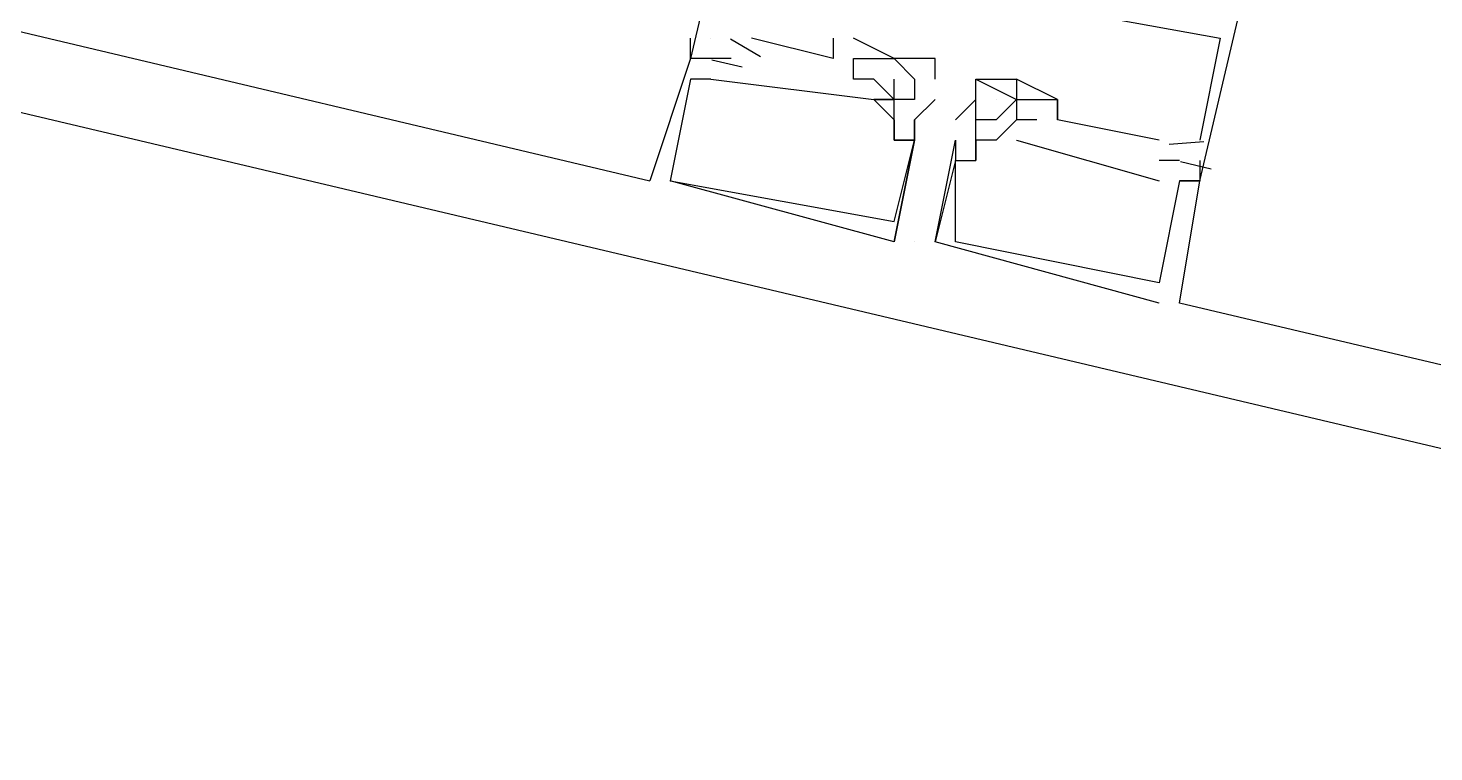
# Model space of a CAD drawing. Header units: feet. Extents: x -84 to 198, y -22 to 181.
# Drawn here: x 79.313 to 80.233, y 16.524 to 16.998 of the extents above; entities that cross this region are included whole.
import ezdxf

# ---------------------------------------------------------------- set-up
doc = ezdxf.new("R2010")
doc.units = ezdxf.units.FT
doc.layers.add('A-LINEA', color=7, linetype='CONTINUOUS')

msp = doc.modelspace()

# ---------------------------------------------------------------- linework, layer by layer
at = {"layer": 'A-LINEA'}
for p, q in [((72.68, 18.5111), (87.8933, 14.9111)), ((73.0267, 18.4844), (79.72, 16.8978)), ((79.7467, 16.9911), (79.7467, 16.9911)), ((79.7467, 16.9911), (79.7467, 16.9911)), ((79.7467, 16.9911), (79.7467, 16.9911)), ((79.7467, 16.9911), (79.7467, 16.9911)), ((79.7467, 16.9911), (79.7467, 16.9911)), ((79.7467, 16.9911), (79.7467, 16.9911)), ((79.76, 16.9911), (79.76, 16.9911)), ((79.76, 16.9911), (79.76, 16.9911)), ((79.76, 16.9911), (79.76, 16.9911)), ((79.76, 16.9911), (79.76, 16.9911)), ((79.76, 16.9911), (79.76, 16.9911)), ((79.76, 16.9911), (79.76, 16.9911)), ((79.76, 16.9911), (79.76, 16.9911)), ((79.76, 16.9911), (79.76, 16.9911)), ((79.76, 16.9911), (79.76, 16.9911)), ((79.76, 16.9911), (79.76, 16.9911)), ((79.76, 16.9911), (79.76, 16.9911)), ((79.76, 16.9911), (79.76, 16.9911)), ((79.7924, 16.979), (79.7729, 16.9905)), ((79.7924, 16.979), (79.7729, 16.9905)), ((79.7924, 16.979), (79.7729, 16.9905)), ((79.7924, 16.979), (79.7729, 16.9905)), ((79.7924, 16.979), (79.7729, 16.9905)), ((79.7924, 16.979), (79.7729, 16.9905)), ((79.7867, 16.9911), (79.7867, 16.9911)), ((79.7867, 16.9911), (79.7867, 16.9911)), ((79.7867, 16.9911), (79.7867, 16.9911)), ((79.7867, 16.9911), (79.7867, 16.9911)), ((79.7867, 16.9911), (79.7867, 16.9911)), ((79.7867, 16.9911), (79.7867, 16.9911)), ((79.84, 16.9911), (79.84, 16.9911)), ((79.84, 16.9911), (79.84, 16.9911)), ((79.84, 16.9911), (79.84, 16.9911)), ((79.84, 16.9911), (79.84, 16.9911)), ((79.84, 16.9911), (79.84, 16.9911)), ((79.84, 16.9911), (79.84, 16.9911)), ((79.8533, 16.9911), (79.8533, 16.9911)), ((79.8533, 16.9911), (79.8533, 16.9911)), ((79.8533, 16.9911), (79.8533, 16.9911)), ((79.8533, 16.9911), (79.8533, 16.9911)), ((79.8533, 16.9911), (79.8533, 16.9911)), ((79.8533, 16.9911), (79.8533, 16.9911)), ((80.0933, 16.9911), (80.0933, 16.9911)), ((80.0933, 16.9911), (80.0933, 16.9911)), ((80.0933, 16.9911), (80.0933, 16.9911)), ((80.0933, 16.9911), (80.0933, 16.9911)), ((80.0933, 16.9911), (80.0933, 16.9911)), ((80.0933, 16.9911), (80.0933, 16.9911)), ((79.7467, 16.9778), (79.7467, 16.9778)), ((79.7467, 16.9778), (79.7467, 16.9778)), ((79.7467, 16.9778), (79.7467, 16.9778)), ((79.7467, 16.9778), (79.7467, 16.9778)), ((79.7467, 16.9778), (79.7467, 16.9778)), ((79.7467, 16.9778), (79.7467, 16.9778)), ((79.7467, 16.9778), (79.7467, 16.9778)), ((79.7467, 16.9778), (79.7467, 16.9778)), ((79.7467, 16.9778), (79.7467, 16.9778)), ((79.7467, 16.9778), (79.7467, 16.9778)), ((79.7467, 16.9778), (79.7467, 16.9778)), ((79.7467, 16.9778), (79.7467, 16.9778)), ((79.7467, 16.9778), (79.7467, 16.9778)), ((79.7467, 16.9778), (79.7467, 16.9778)), ((79.7467, 16.9778), (79.7467, 16.9778)), ((79.76, 16.9778), (79.76, 16.9778)), ((79.76, 16.9778), (79.76, 16.9778)), ((79.76, 16.9778), (79.76, 16.9778)), ((79.76, 16.9778), (79.76, 16.9778)), ((79.76, 16.9778), (79.76, 16.9778)), ((79.76, 16.9778), (79.76, 16.9778)), ((79.76, 16.9778), (79.76, 16.9778)), ((79.76, 16.9778), (79.76, 16.9778)), ((79.76, 16.9778), (79.76, 16.9778)), ((79.76, 16.9778), (79.76, 16.9778)), ((79.76, 16.9778), (79.76, 16.9778)), ((79.76, 16.9778), (79.76, 16.9778)), ((79.76, 16.9778), (79.76, 16.9778)), ((79.76, 16.9778), (79.76, 16.9778)), ((79.76, 16.9778), (79.76, 16.9778)), ((79.7733, 16.9778), (79.7733, 16.9778)), ((79.7733, 16.9778), (79.7733, 16.9778)), ((79.7733, 16.9778), (79.7733, 16.9778)), ((79.7733, 16.9778), (79.7733, 16.9778)), ((79.7733, 16.9778), (79.7733, 16.9778)), ((79.7733, 16.9778), (79.7733, 16.9778)), ((79.84, 16.9778), (79.84, 16.9778)), ((79.84, 16.9778), (79.84, 16.9778)), ((79.84, 16.9778), (79.84, 16.9778)), ((79.84, 16.9778), (79.84, 16.9778)), ((79.84, 16.9778), (79.84, 16.9778)), ((79.84, 16.9778), (79.84, 16.9778)), ((79.8533, 16.9778), (79.8533, 16.9778)), ((79.8533, 16.9778), (79.8533, 16.9778)), ((79.8533, 16.9778), (79.8533, 16.9778)), ((79.8533, 16.9778), (79.8533, 16.9778)), ((79.8533, 16.9778), (79.8533, 16.9778)), ((79.8533, 16.9778), (79.8533, 16.9778)), ((79.8667, 16.9778), (79.8667, 16.9778)), ((79.8667, 16.9778), (79.8667, 16.9778)), ((79.8667, 16.9778), (79.8667, 16.9778)), ((79.8667, 16.9778), (79.8667, 16.9778)), ((79.8667, 16.9778), (79.8667, 16.9778)), ((79.8667, 16.9778), (79.8667, 16.9778)), ((79.88, 16.9778), (79.88, 16.9778)), ((79.88, 16.9778), (79.88, 16.9778)), ((79.88, 16.9778), (79.88, 16.9778)), ((79.88, 16.9778), (79.88, 16.9778)), ((79.88, 16.9778), (79.88, 16.9778)), ((79.88, 16.9778), (79.88, 16.9778)), ((79.88, 16.9778), (79.88, 16.9778)), ((79.88, 16.9778), (79.88, 16.9778)), ((79.88, 16.9778), (79.88, 16.9778)), ((79.88, 16.9778), (79.88, 16.9778)), ((79.88, 16.9778), (79.88, 16.9778)), ((79.88, 16.9778), (79.88, 16.9778)), ((79.88, 16.9778), (79.88, 16.9778)), ((79.88, 16.9778), (79.88, 16.9778)), ((79.9067, 16.9778), (79.9067, 16.9778)), ((79.9067, 16.9778), (79.9067, 16.9778)), ((79.9067, 16.9778), (79.9067, 16.9778)), ((79.9067, 16.9778), (79.9067, 16.9778)), ((79.7806, 16.9721), (79.7606, 16.9768)), ((79.7806, 16.9721), (79.7606, 16.9768)), ((79.7806, 16.9721), (79.7606, 16.9768)), ((79.7806, 16.9721), (79.7606, 16.9768)), ((79.7806, 16.9721), (79.7606, 16.9768)), ((79.7806, 16.9721), (79.7606, 16.9768)), ((79.7467, 16.9644), (79.7467, 16.9644)), ((79.7467, 16.9644), (79.7467, 16.9644)), ((79.7467, 16.9644), (79.7467, 16.9644)), ((79.76, 16.9644), (79.76, 16.9644)), ((79.76, 16.9644), (79.76, 16.9644)), ((79.76, 16.9644), (79.76, 16.9644)), ((79.76, 16.9644), (79.76, 16.9644)), ((79.76, 16.9644), (79.76, 16.9644)), ((79.76, 16.9644), (79.76, 16.9644)), ((79.76, 16.9644), (79.76, 16.9644)), ((79.76, 16.9644), (79.76, 16.9644)), ((79.76, 16.9644), (79.76, 16.9644)), ((79.8533, 16.9644), (79.8533, 16.9644)), ((79.8533, 16.9644), (79.8533, 16.9644)), ((79.8533, 16.9644), (79.8533, 16.9644)), ((79.8533, 16.9644), (79.8533, 16.9644)), ((79.8533, 16.9644), (79.8533, 16.9644)), ((79.8533, 16.9644), (79.8533, 16.9644)), ((79.8667, 16.9644), (79.88, 16.9511)), ((79.8667, 16.9644), (79.8667, 16.9644)), ((79.8667, 16.9644), (79.88, 16.9511)), ((79.8667, 16.9644), (79.8667, 16.9644)), ((79.8667, 16.9644), (79.88, 16.9511)), ((79.8667, 16.9644), (79.8667, 16.9644)), ((79.88, 16.9511), (79.8667, 16.9644)), ((79.8667, 16.9644), (79.8667, 16.9644)), ((79.88, 16.9511), (79.8667, 16.9644)), ((79.8667, 16.9644), (79.8667, 16.9644)), ((79.88, 16.9511), (79.8667, 16.9644)), ((79.8667, 16.9644), (79.8667, 16.9644)), ((79.88, 16.9644), (79.88, 16.9644)), ((79.88, 16.9644), (79.88, 16.9644)), ((79.88, 16.9644), (79.88, 16.9644)), ((79.88, 16.9644), (79.88, 16.9644)), ((79.88, 16.9644), (79.88, 16.9644)), ((79.88, 16.9644), (79.88, 16.9644)), ((79.88, 16.9644), (79.88, 16.9644)), ((79.88, 16.9644), (79.88, 16.9644)), ((79.88, 16.9644), (79.88, 16.9644)), ((79.88, 16.9644), (79.88, 16.9644)), ((79.88, 16.9644), (79.88, 16.9644)), ((79.88, 16.9644), (79.88, 16.9644)), ((79.8933, 16.9644), (79.8933, 16.9644)), ((79.8933, 16.9644), (79.8933, 16.9644)), ((79.8933, 16.9644), (79.8933, 16.9644)), ((79.8933, 16.9644), (79.8933, 16.9644)), ((79.9067, 16.9644), (79.9067, 16.9644)), ((79.9067, 16.9644), (79.9067, 16.9644)), ((79.9067, 16.9644), (79.9067, 16.9644)), ((79.9067, 16.9644), (79.9067, 16.9644)), ((79.9333, 16.9644), (79.96, 16.9511)), ((79.9333, 16.9644), (79.9333, 16.9644)), ((79.9333, 16.9644), (79.9333, 16.9644)), ((79.9333, 16.9644), (79.96, 16.9511)), ((79.9333, 16.9644), (79.9333, 16.9644)), ((79.9333, 16.9644), (79.9333, 16.9644)), ((79.9333, 16.9644), (79.96, 16.9511)), ((79.9333, 16.9644), (79.9333, 16.9644)), ((79.9333, 16.9644), (79.9333, 16.9644)), ((79.9333, 16.9644), (79.96, 16.9511)), ((79.9333, 16.9644), (79.9333, 16.9644)), ((79.9333, 16.9644), (79.9333, 16.9644)), ((79.96, 16.9644), (79.96, 16.9644)), ((79.96, 16.9644), (79.96, 16.9644)), ((79.96, 16.9644), (79.96, 16.9644)), ((79.96, 16.9644), (79.96, 16.9644)), ((79.96, 16.9644), (79.96, 16.9644)), ((79.96, 16.9644), (79.96, 16.9644)), ((79.96, 16.9644), (79.96, 16.9644)), ((79.96, 16.9644), (79.96, 16.9644)), ((79.96, 16.9644), (79.96, 16.9644)), ((79.96, 16.9644), (79.96, 16.9644)), ((79.8667, 16.9511), (79.8667, 16.9511)), ((79.8667, 16.9511), (79.8667, 16.9511)), ((79.8667, 16.9511), (79.8667, 16.9511)), ((79.8667, 16.9511), (79.8667, 16.9511)), ((79.8667, 16.9511), (79.8667, 16.9511)), ((79.8667, 16.9511), (79.8667, 16.9511)), ((79.8667, 16.9511), (79.8667, 16.9511)), ((79.8667, 16.9511), (79.8667, 16.9511)), ((79.8667, 16.9511), (79.8667, 16.9511)), ((79.8667, 16.9511), (79.8667, 16.9511)), ((79.8667, 16.9511), (79.8667, 16.9511)), ((79.8667, 16.9511), (79.8667, 16.9511)), ((79.8667, 16.9511), (79.8667, 16.9511)), ((79.8667, 16.9511), (79.8667, 16.9511)), ((79.8667, 16.9511), (79.8667, 16.9511)), ((79.8667, 16.9511), (79.8667, 16.9511)), ((79.8667, 16.9511), (79.8667, 16.9511)), ((79.8667, 16.9511), (79.8667, 16.9511)), ((79.8667, 16.9511), (79.8667, 16.9511)), ((79.8667, 16.9511), (79.8667, 16.9511)), ((79.8667, 16.9511), (79.8667, 16.9511)), ((79.8667, 16.9511), (79.8667, 16.9511)), ((79.8667, 16.9511), (79.8667, 16.9511)), ((79.8667, 16.9511), (79.8667, 16.9511)), ((79.8667, 16.9511), (79.8667, 16.9511)), ((79.8667, 16.9511), (79.8667, 16.9511)), ((79.88, 16.9511), (79.88, 16.9511)), ((79.88, 16.9511), (79.88, 16.9511)), ((79.88, 16.9511), (79.88, 16.9511)), ((79.88, 16.9511), (79.88, 16.9511)), ((79.88, 16.9511), (79.88, 16.9511)), ((79.88, 16.9511), (79.88, 16.9511)), ((79.88, 16.9511), (79.88, 16.9511)), ((79.88, 16.9511), (79.88, 16.9511)), ((79.88, 16.9511), (79.88, 16.9511)), ((79.88, 16.9511), (79.88, 16.9511)), ((79.88, 16.9511), (79.88, 16.9511)), ((79.88, 16.9511), (79.88, 16.9511)), ((79.88, 16.9511), (79.88, 16.9511)), ((79.88, 16.9511), (79.88, 16.9511)), ((79.88, 16.9511), (79.88, 16.9511)), ((79.88, 16.9511), (79.88, 16.9511)), ((79.88, 16.9511), (79.88, 16.9511)), ((79.88, 16.9511), (79.88, 16.9511)), ((79.88, 16.9511), (79.88, 16.9511)), ((79.88, 16.9511), (79.88, 16.9511)), ((79.88, 16.9511), (79.88, 16.9511)), ((79.8933, 16.9511), (79.8933, 16.9511)), ((79.8933, 16.9511), (79.8933, 16.9511)), ((79.8933, 16.9511), (79.8933, 16.9511)), ((79.8933, 16.9511), (79.8933, 16.9511)), ((79.9067, 16.9511), (79.9067, 16.9511)), ((79.9067, 16.9511), (79.9067, 16.9511)), ((79.9067, 16.9511), (79.9067, 16.9511)), ((79.9067, 16.9511), (79.9067, 16.9511)), ((79.9333, 16.9511), (79.9333, 16.9511)), ((79.9333, 16.9511), (79.9333, 16.9511)), ((79.9333, 16.9511), (79.9333, 16.9511)), ((79.9333, 16.9511), (79.9333, 16.9511)), ((79.9333, 16.9511), (79.9333, 16.9511)), ((79.9333, 16.9511), (79.9333, 16.9511)), ((79.9333, 16.9511), (79.9333, 16.9511)), ((79.9333, 16.9511), (79.9333, 16.9511)), ((79.9467, 16.9511), (79.9467, 16.9511)), ((79.96, 16.9511), (79.9467, 16.9378)), ((79.9467, 16.9511), (79.9467, 16.9511)), ((79.96, 16.9511), (79.9467, 16.9378)), ((79.9467, 16.9511), (79.9467, 16.9511)), ((79.96, 16.9511), (79.9467, 16.9378)), ((79.96, 16.9511), (79.96, 16.9511)), ((79.96, 16.9511), (79.96, 16.9511)), ((79.96, 16.9511), (79.96, 16.9511)), ((79.96, 16.9511), (79.96, 16.9511)), ((79.96, 16.9511), (79.96, 16.9511)), ((79.96, 16.9511), (79.96, 16.9511)), ((79.96, 16.9511), (79.96, 16.9511)), ((79.96, 16.9511), (79.96, 16.9511)), ((79.96, 16.9511), (79.96, 16.9511)), ((79.96, 16.9511), (79.96, 16.9511)), ((79.96, 16.9511), (79.96, 16.9511)), ((79.96, 16.9511), (79.96, 16.9511)), ((79.96, 16.9511), (79.96, 16.9511)), ((79.96, 16.9511), (79.96, 16.9511)), ((79.96, 16.9511), (79.96, 16.9511)), ((79.9733, 16.9511), (79.9733, 16.9511)), ((79.9733, 16.9511), (79.9733, 16.9511)), ((79.9733, 16.9511), (79.9733, 16.9511)), ((79.9733, 16.9511), (79.9733, 16.9511)), ((79.9733, 16.9511), (79.9733, 16.9511)), ((79.9733, 16.9511), (79.9733, 16.9511)), ((79.9867, 16.9511), (79.9867, 16.9511)), ((79.9867, 16.9511), (79.9867, 16.9511)), ((79.9867, 16.9511), (79.9867, 16.9511)), ((79.9867, 16.9511), (79.9867, 16.9511)), ((79.9867, 16.9511), (79.9867, 16.9511)), ((79.9867, 16.9511), (79.9867, 16.9511)), ((79.9867, 16.9511), (79.9867, 16.9511)), ((79.9867, 16.9511), (79.9867, 16.9511)), ((79.9867, 16.9511), (79.9867, 16.9511)), ((79.9867, 16.9511), (79.9867, 16.9511)), ((79.9867, 16.9511), (79.9867, 16.9511)), ((79.9867, 16.9511), (79.9867, 16.9511)), ((79.88, 16.9378), (79.88, 16.9378)), ((79.88, 16.9378), (79.88, 16.9378)), ((79.88, 16.9378), (79.88, 16.9378)), ((79.88, 16.9378), (79.88, 16.9378)), ((79.88, 16.9378), (79.88, 16.9378)), ((79.8933, 16.9378), (79.8933, 16.9378)), ((79.8933, 16.9378), (79.8933, 16.9378)), ((79.8933, 16.9378), (79.8933, 16.9378)), ((79.8933, 16.9378), (79.8933, 16.9378)), ((79.92, 16.9378), (79.92, 16.9378)), ((79.92, 16.9378), (79.92, 16.9378)), ((79.92, 16.9378), (79.92, 16.9378)), ((79.92, 16.9378), (79.92, 16.9378)), ((79.9333, 16.9378), (79.9333, 16.9378)), ((79.9333, 16.9378), (79.9333, 16.9378)), ((79.9333, 16.9378), (79.9333, 16.9378)), ((79.9333, 16.9378), (79.9333, 16.9378)), ((79.9333, 16.9378), (79.9333, 16.9378)), ((79.9333, 16.9378), (79.9333, 16.9378)), ((79.9333, 16.9378), (79.9333, 16.9378)), ((79.9333, 16.9378), (79.9333, 16.9378)), ((79.9467, 16.9378), (79.9467, 16.9378)), ((79.9467, 16.9378), (79.9467, 16.9378)), ((79.9467, 16.9378), (79.9467, 16.9378)), ((79.9467, 16.9378), (79.9467, 16.9378)), ((79.96, 16.9378), (79.96, 16.9378)), ((79.96, 16.9378), (79.96, 16.9378)), ((79.96, 16.9378), (79.96, 16.9378)), ((79.96, 16.9378), (79.96, 16.9378)), ((79.96, 16.9378), (79.96, 16.9378)), ((79.96, 16.9378), (79.96, 16.9378)), ((79.96, 16.9378), (79.96, 16.9378)), ((79.96, 16.9378), (79.96, 16.9378)), ((79.96, 16.9378), (79.96, 16.9378)), ((79.96, 16.9378), (79.96, 16.9378)), ((79.9733, 16.9378), (79.9733, 16.9378)), ((79.9733, 16.9378), (79.9733, 16.9378)), ((79.9733, 16.9378), (79.9733, 16.9378)), ((79.9733, 16.9378), (79.9733, 16.9378)), ((79.9733, 16.9378), (79.9733, 16.9378)), ((79.9733, 16.9378), (79.9733, 16.9378)), ((79.9867, 16.9378), (79.9867, 16.9378)), ((79.9867, 16.9378), (79.9867, 16.9378)), ((79.9867, 16.9378), (79.9867, 16.9378)), ((79.9867, 16.9378), (79.9867, 16.9378)), ((79.9867, 16.9378), (79.9867, 16.9378)), ((79.9867, 16.9378), (79.9867, 16.9378)), ((80.0533, 16.9244), (79.9867, 16.9378)), ((79.9867, 16.9378), (79.9867, 16.9378)), ((79.9867, 16.9378), (79.9867, 16.9378)), ((80.0533, 16.9244), (79.9867, 16.9378)), ((79.9867, 16.9378), (79.9867, 16.9378)), ((79.9867, 16.9378), (79.9867, 16.9378)), ((80.0533, 16.9244), (79.9867, 16.9378)), ((79.9867, 16.9378), (79.9867, 16.9378)), ((79.9867, 16.9378), (79.9867, 16.9378)), ((79.88, 16.9244), (79.88, 16.9244)), ((79.88, 16.9244), (79.88, 16.9244)), ((79.88, 16.9244), (79.88, 16.9244)), ((79.88, 16.9244), (79.88, 16.9244)), ((79.8933, 16.9244), (79.8933, 16.9244)), ((79.8933, 16.9244), (79.8933, 16.9244)), ((79.8933, 16.9244), (79.8933, 16.9244)), ((79.8933, 16.9244), (79.8933, 16.9244)), ((79.8933, 16.9244), (79.8933, 16.9244)), ((79.8933, 16.9244), (79.8933, 16.9244)), ((79.8933, 16.9244), (79.8933, 16.9244)), ((79.8933, 16.9244), (79.8933, 16.9244)), ((79.92, 16.9244), (79.92, 16.9244)), ((79.92, 16.9244), (79.92, 16.9244)), ((79.92, 16.9244), (79.92, 16.9244)), ((79.92, 16.9244), (79.92, 16.9244)), ((79.92, 16.9244), (79.92, 16.9244)), ((79.92, 16.9244), (79.92, 16.9244)), ((79.92, 16.9244), (79.92, 16.9244)), ((79.92, 16.9244), (79.92, 16.9244)), ((79.92, 16.9244), (79.92, 16.9244)), ((79.92, 16.9244), (79.92, 16.9244)), ((79.92, 16.9244), (79.92, 16.9244)), ((79.9333, 16.9244), (79.9333, 16.9244)), ((79.9333, 16.9244), (79.9333, 16.9244)), ((79.9333, 16.9244), (79.9333, 16.9244)), ((79.9333, 16.9244), (79.9333, 16.9244)), ((79.9333, 16.9244), (79.9333, 16.9244)), ((79.9333, 16.9244), (79.9333, 16.9244)), ((79.9333, 16.9244), (79.9333, 16.9244)), ((79.9333, 16.9244), (79.9333, 16.9244)), ((79.9333, 16.9244), (79.9333, 16.9244)), ((79.9333, 16.9244), (79.9333, 16.9244)), ((79.9333, 16.9244), (79.9333, 16.9244)), ((79.9333, 16.9244), (79.9333, 16.9244)), ((79.9467, 16.9244), (79.9467, 16.9244)), ((79.9467, 16.9244), (79.9467, 16.9244)), ((79.9467, 16.9244), (79.9467, 16.9244)), ((79.9467, 16.9244), (79.9467, 16.9244)), ((79.9467, 16.9244), (79.9467, 16.9244)), ((79.9467, 16.9244), (79.9467, 16.9244)), ((79.9467, 16.9244), (79.9467, 16.9244)), ((79.9467, 16.9244), (79.9467, 16.9244)), ((79.9467, 16.9244), (79.9467, 16.9244)), ((79.9467, 16.9244), (79.9467, 16.9244)), ((79.96, 16.9244), (80.0533, 16.8978)), ((79.96, 16.9244), (79.96, 16.9244)), ((79.96, 16.9244), (80.0533, 16.8978)), ((79.96, 16.9244), (79.96, 16.9244)), ((79.96, 16.9244), (80.0533, 16.8978)), ((79.96, 16.9244), (79.96, 16.9244)), ((79.96, 16.9244), (80.0533, 16.8978)), ((79.96, 16.9244), (79.96, 16.9244)), ((79.96, 16.9244), (80.0533, 16.8978)), ((79.96, 16.9244), (79.96, 16.9244)), ((79.96, 16.9244), (80.0533, 16.8978)), ((79.96, 16.9244), (79.96, 16.9244)), ((80.0533, 16.9244), (80.0533, 16.9244)), ((80.0533, 16.9244), (80.0533, 16.9244)), ((80.0533, 16.9244), (80.0533, 16.9244)), ((80.0533, 16.9244), (80.0533, 16.9244)), ((80.0533, 16.9244), (80.0533, 16.9244)), ((80.0533, 16.9244), (80.0533, 16.9244)), ((80.0825, 16.9232), (80.0598, 16.9216)), ((80.0825, 16.9232), (80.0598, 16.9216)), ((80.0825, 16.9232), (80.0598, 16.9216)), ((80.0825, 16.9232), (80.0598, 16.9216)), ((80.0825, 16.9232), (80.0598, 16.9216)), ((80.0825, 16.9232), (80.0598, 16.9216)), ((80.0667, 16.9244), (80.0667, 16.9244)), ((80.0667, 16.9244), (80.0667, 16.9244)), ((80.0667, 16.9244), (80.0667, 16.9244)), ((80.0667, 16.9244), (80.0667, 16.9244)), ((80.0667, 16.9244), (80.0667, 16.9244)), ((80.0667, 16.9244), (80.0667, 16.9244)), ((80.08, 16.9244), (80.08, 16.9244)), ((80.08, 16.9244), (80.08, 16.9244)), ((80.08, 16.9244), (80.08, 16.9244)), ((80.08, 16.9244), (80.08, 16.9244)), ((80.08, 16.9244), (80.08, 16.9244)), ((80.08, 16.9244), (80.08, 16.9244)), ((79.92, 16.9111), (79.92, 16.9111)), ((79.92, 16.9111), (79.92, 16.9111)), ((79.92, 16.9111), (79.92, 16.9111)), ((79.92, 16.9111), (79.92, 16.9111)), ((79.92, 16.9111), (79.92, 16.9111)), ((79.92, 16.9111), (79.92, 16.9111)), ((79.92, 16.9111), (79.92, 16.9111)), ((79.92, 16.9111), (79.92, 16.9111)), ((79.9333, 16.9111), (79.9333, 16.9111)), ((79.9333, 16.9111), (79.9333, 16.9111)), ((79.9333, 16.9111), (79.9333, 16.9111)), ((79.9333, 16.9111), (79.9333, 16.9111)), ((79.9333, 16.9111), (79.9333, 16.9111)), ((79.9333, 16.9111), (79.9333, 16.9111)), ((79.9333, 16.9111), (79.9333, 16.9111)), ((79.9333, 16.9111), (79.9333, 16.9111)), ((79.9333, 16.9111), (79.9333, 16.9111)), ((80.0533, 16.9111), (80.0533, 16.9111)), ((80.0533, 16.9111), (80.0533, 16.9111)), ((80.0533, 16.9111), (80.0533, 16.9111)), ((80.0533, 16.9111), (80.0533, 16.9111)), ((80.0533, 16.9111), (80.0533, 16.9111)), ((80.0533, 16.9111), (80.0533, 16.9111)), ((80.0667, 16.9111), (80.0667, 16.9111)), ((80.0667, 16.9111), (80.0667, 16.9111)), ((80.0667, 16.9111), (80.0667, 16.9111)), ((80.0667, 16.9111), (80.0667, 16.9111)), ((80.0667, 16.9111), (80.0667, 16.9111)), ((80.0667, 16.9111), (80.0667, 16.9111)), ((80.0667, 16.9111), (80.0667, 16.9111)), ((80.0667, 16.9111), (80.0667, 16.9111)), ((80.0667, 16.9111), (80.0667, 16.9111)), ((80.0667, 16.9111), (80.0667, 16.9111)), ((80.0667, 16.9111), (80.0667, 16.9111)), ((80.0667, 16.9111), (80.0667, 16.9111)), ((80.0873, 16.9054), (80.0673, 16.9102)), ((80.0873, 16.9054), (80.0673, 16.9102)), ((80.0873, 16.9054), (80.0673, 16.9102)), ((80.0873, 16.9054), (80.0673, 16.9102)), ((80.0873, 16.9054), (80.0673, 16.9102)), ((80.0873, 16.9054), (80.0673, 16.9102)), ((80.08, 16.9111), (80.08, 16.9111)), ((80.08, 16.9111), (80.08, 16.9111)), ((80.08, 16.9111), (80.08, 16.9111)), ((80.08, 16.9111), (80.08, 16.9111)), ((80.08, 16.9111), (80.08, 16.9111)), ((80.08, 16.9111), (80.08, 16.9111)), ((79.72, 16.8978), (79.72, 16.8978)), ((79.72, 16.8978), (79.72, 16.8978)), ((79.72, 16.8978), (79.72, 16.8978)), ((79.7333, 16.8978), (79.7333, 16.8978)), ((79.7333, 16.8978), (79.7333, 16.8978)), ((79.7333, 16.8978), (79.7333, 16.8978)), ((79.7333, 16.8978), (79.7333, 16.8978)), ((79.7333, 16.8978), (79.7333, 16.8978)), ((79.7333, 16.8978), (79.7333, 16.8978)), ((80.0533, 16.8978), (80.0533, 16.8978)), ((80.0533, 16.8978), (80.0533, 16.8978)), ((80.0533, 16.8978), (80.0533, 16.8978)), ((80.0533, 16.8978), (80.0533, 16.8978)), ((80.0533, 16.8978), (80.0533, 16.8978)), ((80.0533, 16.8978), (80.0533, 16.8978)), ((80.0667, 16.8978), (80.0667, 16.8978)), ((80.0667, 16.8978), (80.0667, 16.8978)), ((80.0667, 16.8978), (80.0667, 16.8978)), ((80.0667, 16.8978), (80.0667, 16.8978)), ((80.0667, 16.8978), (80.0667, 16.8978)), ((80.0667, 16.8978), (80.0667, 16.8978)), ((80.0667, 16.8978), (80.0667, 16.8978)), ((80.0667, 16.8978), (80.0667, 16.8978)), ((80.0667, 16.8978), (80.0667, 16.8978)), ((80.0667, 16.8978), (80.0667, 16.8978)), ((80.0667, 16.8978), (80.0667, 16.8978)), ((80.0667, 16.8978), (80.0667, 16.8978)), ((80.0667, 16.8978), (80.0667, 16.8978)), ((80.0667, 16.8978), (80.0667, 16.8978)), ((80.0667, 16.8978), (80.0667, 16.8978)), ((80.0667, 16.8978), (80.0667, 16.8978)), ((80.0667, 16.8978), (80.0667, 16.8978)), ((80.0667, 16.8978), (80.0667, 16.8978)), ((80.0667, 16.8978), (80.0667, 16.8978)), ((80.0667, 16.8978), (80.0667, 16.8978)), ((80.0667, 16.8978), (80.0667, 16.8978)), ((80.08, 16.8978), (80.08, 16.8978)), ((80.08, 16.8978), (80.08, 16.8978)), ((80.08, 16.8978), (80.08, 16.8978)), ((80.08, 16.8978), (80.08, 16.8978)), ((80.08, 16.8978), (80.08, 16.8978)), ((80.08, 16.8978), (80.08, 16.8978)), ((80.08, 16.8978), (80.08, 16.8978)), ((80.08, 16.8978), (80.08, 16.8978)), ((80.08, 16.8978), (80.08, 16.8978)), ((80.08, 16.8978), (80.08, 16.8978)), ((80.08, 16.8978), (80.08, 16.8978)), ((80.08, 16.8978), (80.08, 16.8978)), ((80.08, 16.8978), (80.08, 16.8978)), ((80.08, 16.8978), (80.08, 16.8978)), ((80.08, 16.8978), (80.08, 16.8978)), ((79.88, 16.8711), (79.88, 16.8711)), ((79.88, 16.8711), (79.88, 16.8711)), ((79.88, 16.8711), (79.88, 16.8711)), ((79.88, 16.8578), (79.88, 16.8578)), ((79.88, 16.8578), (79.88, 16.8578)), ((79.88, 16.8578), (79.88, 16.8578)), ((79.88, 16.8578), (79.88, 16.8578)), ((79.8933, 16.8578), (79.8933, 16.8578)), ((79.8933, 16.8578), (79.8933, 16.8578)), ((79.9067, 16.8578), (79.9067, 16.8578)), ((79.9067, 16.8578), (79.9067, 16.8578)), ((79.9067, 16.8578), (79.9067, 16.8578)), ((79.9067, 16.8578), (79.9067, 16.8578)), ((79.92, 16.8578), (79.92, 16.8578)), ((79.92, 16.8578), (79.92, 16.8578)), ((79.92, 16.8578), (79.92, 16.8578)), ((80.0533, 16.8311), (80.0533, 16.8311)), ((80.0533, 16.8311), (80.0533, 16.8311)), ((80.0533, 16.8311), (80.0533, 16.8311)), ((80.0533, 16.8178), (80.0533, 16.8178)), ((80.0533, 16.8178), (80.0533, 16.8178)), ((80.0533, 16.8178), (80.0533, 16.8178)), ((80.0667, 16.8178), (80.0667, 16.8178)), ((86.76, 15.2311), (80.0667, 16.8178)), ((80.0667, 16.8178), (80.0667, 16.8178)), ((80.0667, 16.8178), (80.0667, 16.8178))]:
    msp.add_line(p, q, dxfattribs=at)
for points in [[(80.1333, 17.5511), (80.1333, 17.5778), (80.0533, 17.5911), (80.0533, 17.6178), (79.9067, 17.6578), (79.7467, 16.9778)], [(80.1333, 17.5511), (80.1333, 17.5778), (80.0533, 17.5911), (80.0533, 17.6178), (79.9067, 17.6578), (79.7467, 16.9778)], [(80.1333, 17.5511), (80.1333, 17.5778), (80.0533, 17.5911), (80.0533, 17.6178), (79.9067, 17.6578), (79.7467, 16.9778)], [(80.0533, 17.6044), (80.0533, 17.6178), (79.9067, 17.6578), (79.7467, 16.9778)], [(80.0533, 17.6044), (80.0533, 17.6178), (79.9067, 17.6578), (79.7467, 16.9778)], [(80.0533, 17.6044), (80.0533, 17.6178), (79.9067, 17.6578), (79.7467, 16.9778)], [(80.08, 16.9111), (80.08, 16.8978), (80.0667, 16.8978), (80.08, 16.8978), (80.24, 17.5778), (80.08, 17.6178)], [(80.08, 16.9111), (80.08, 16.8978), (80.0667, 16.8978), (80.08, 16.8978), (80.24, 17.5778), (80.08, 17.6178)], [(80.08, 16.9111), (80.08, 16.8978), (80.0667, 16.8978), (80.08, 16.8978), (80.24, 17.5778), (80.08, 17.6178)], [(80.08, 16.9111), (80.08, 16.8978), (80.0667, 16.8978), (80.08, 16.8978), (80.24, 17.5778), (80.08, 17.6178)], [(80.08, 16.9111), (80.08, 16.8978), (80.0667, 16.8978), (80.08, 16.8978), (80.24, 17.5778), (80.08, 17.6178)], [(80.08, 16.9111), (80.08, 16.8978), (80.0667, 16.8978), (80.08, 16.8978), (80.24, 17.5778), (80.08, 17.6178)], [(79.9467, 17.0178), (80.0933, 16.9911), (80.08, 16.9244)], [(79.9467, 17.0178), (80.0933, 16.9911), (80.08, 16.9244)], [(79.9467, 17.0178), (80.0933, 16.9911), (80.08, 16.9244)], [(79.9467, 17.0178), (80.0933, 16.9911), (80.08, 16.9244)], [(79.9467, 17.0178), (80.0933, 16.9911), (80.08, 16.9244)], [(79.9467, 17.0178), (80.0933, 16.9911), (80.08, 16.9244)], [(79.76, 16.9778), (79.7467, 16.9778), (79.7467, 16.9911)], [(79.76, 16.9778), (79.7467, 16.9778), (79.7467, 16.9911)], [(79.76, 16.9778), (79.7467, 16.9778), (79.7467, 16.9911)], [(79.76, 16.9778), (79.7467, 16.9778), (79.7467, 16.9911)], [(79.76, 16.9778), (79.7467, 16.9778), (79.7467, 16.9911)], [(79.76, 16.9778), (79.7467, 16.9778), (79.7467, 16.9911)], [(79.84, 16.9911), (79.84, 16.9778), (79.7867, 16.9911)], [(79.84, 16.9911), (79.84, 16.9778), (79.7867, 16.9911)], [(79.84, 16.9911), (79.84, 16.9778), (79.7867, 16.9911)], [(79.84, 16.9911), (79.84, 16.9778), (79.7867, 16.9911)], [(79.84, 16.9911), (79.84, 16.9778), (79.7867, 16.9911)], [(79.84, 16.9911), (79.84, 16.9778), (79.7867, 16.9911)], [(79.8667, 16.9644), (79.8533, 16.9644), (79.8533, 16.9778), (79.8667, 16.9778), (79.88, 16.9778), (79.8533, 16.9911)], [(79.8667, 16.9644), (79.8533, 16.9644), (79.8533, 16.9778), (79.8667, 16.9778), (79.88, 16.9778), (79.8533, 16.9911)], [(79.8667, 16.9644), (79.8533, 16.9644), (79.8533, 16.9778), (79.8667, 16.9778), (79.88, 16.9778), (79.8533, 16.9911)], [(79.8667, 16.9644), (79.8533, 16.9644), (79.8533, 16.9778), (79.8667, 16.9778), (79.88, 16.9778), (79.8533, 16.9911)], [(79.8667, 16.9644), (79.8533, 16.9644), (79.8533, 16.9778), (79.8667, 16.9778), (79.88, 16.9778), (79.8533, 16.9911)], [(79.8667, 16.9644), (79.8533, 16.9644), (79.8533, 16.9778), (79.8667, 16.9778), (79.88, 16.9778), (79.8533, 16.9911)], [(79.76, 16.9778), (79.7467, 16.9778), (79.72, 16.8978)], [(79.76, 16.9778), (79.7467, 16.9778), (79.72, 16.8978)], [(79.76, 16.9778), (79.7467, 16.9778), (79.72, 16.8978)], [(79.7733, 16.9778), (79.7733, 16.9778), (79.76, 16.9778)], [(79.7733, 16.9778), (79.7733, 16.9778), (79.76, 16.9778)], [(79.7733, 16.9778), (79.7733, 16.9778), (79.76, 16.9778)], [(79.7733, 16.9778), (79.7733, 16.9778), (79.76, 16.9778)], [(79.7733, 16.9778), (79.7733, 16.9778), (79.76, 16.9778)], [(79.7733, 16.9778), (79.7733, 16.9778), (79.76, 16.9778)], [(79.88, 16.9778), (79.8933, 16.9644), (79.8933, 16.9511), (79.88, 16.9511), (79.88, 16.9644)], [(79.9067, 16.9644), (79.9067, 16.9778), (79.88, 16.9778), (79.88, 16.9778), (79.88, 16.9778), (79.88, 16.9778), (79.88, 16.9778)], [(79.88, 16.9778), (79.8933, 16.9644), (79.8933, 16.9511), (79.88, 16.9511), (79.88, 16.9644)], [(79.9067, 16.9644), (79.9067, 16.9778), (79.88, 16.9778), (79.88, 16.9778), (79.88, 16.9778), (79.88, 16.9778), (79.88, 16.9778)], [(79.88, 16.9778), (79.8933, 16.9644), (79.8933, 16.9511), (79.88, 16.9511), (79.88, 16.9644)], [(79.9067, 16.9644), (79.9067, 16.9778), (79.88, 16.9778), (79.88, 16.9778), (79.88, 16.9778), (79.88, 16.9778), (79.88, 16.9778)], [(79.88, 16.9778), (79.8933, 16.9644), (79.8933, 16.9511), (79.88, 16.9511), (79.88, 16.9644)], [(79.9067, 16.9644), (79.9067, 16.9778), (79.88, 16.9778), (79.88, 16.9778), (79.88, 16.9778), (79.88, 16.9778), (79.88, 16.9778)], [(79.76, 16.9644), (79.7467, 16.9644), (79.7333, 16.8978), (79.7333, 16.8978), (79.88, 16.8711), (79.88, 16.8711), (79.8933, 16.9244), (79.8933, 16.9244), (79.88, 16.9244), (79.88, 16.9244), (79.88, 16.9378), (79.88, 16.9378)], [(79.76, 16.9644), (79.7467, 16.9644), (79.7333, 16.8978), (79.7333, 16.8978), (79.88, 16.8711), (79.88, 16.8711), (79.8933, 16.9244), (79.8933, 16.9244), (79.88, 16.9244), (79.88, 16.9244), (79.88, 16.9378), (79.88, 16.9378)], [(79.76, 16.9644), (79.7467, 16.9644), (79.7333, 16.8978), (79.7333, 16.8978), (79.88, 16.8711), (79.88, 16.8711), (79.8933, 16.9244), (79.8933, 16.9244), (79.88, 16.9244), (79.88, 16.9244), (79.88, 16.9378), (79.88, 16.9378)], [(79.76, 16.9644), (79.8667, 16.9511), (79.88, 16.9511)], [(79.76, 16.9644), (79.8667, 16.9511), (79.88, 16.9511)], [(79.76, 16.9644), (79.8667, 16.9511), (79.88, 16.9511)], [(79.76, 16.9644), (79.8667, 16.9511), (79.88, 16.9511)], [(79.76, 16.9644), (79.8667, 16.9511), (79.88, 16.9511)], [(79.76, 16.9644), (79.8667, 16.9511), (79.88, 16.9511)], [(79.92, 16.9378), (79.9333, 16.9511), (79.9333, 16.9644), (79.96, 16.9644), (79.96, 16.9511), (79.96, 16.9511), (79.96, 16.9511), (79.96, 16.9511), (79.96, 16.9378), (79.96, 16.9378), (79.9467, 16.9244), (79.9333, 16.9244), (79.9333, 16.9244), (79.9333, 16.9111)], [(79.92, 16.9378), (79.9333, 16.9511), (79.9333, 16.9644), (79.96, 16.9644), (79.96, 16.9511), (79.96, 16.9511), (79.96, 16.9511), (79.96, 16.9511), (79.96, 16.9378), (79.96, 16.9378), (79.9467, 16.9244), (79.9333, 16.9244), (79.9333, 16.9244), (79.9333, 16.9244)], [(79.92, 16.9378), (79.9333, 16.9511), (79.9333, 16.9644), (79.96, 16.9644), (79.96, 16.9511), (79.96, 16.9511), (79.96, 16.9511), (79.96, 16.9511), (79.96, 16.9378), (79.96, 16.9378), (79.9467, 16.9244), (79.9333, 16.9244), (79.9333, 16.9244), (79.9333, 16.9244)], [(79.92, 16.9378), (79.9333, 16.9511), (79.9333, 16.9644), (79.96, 16.9644), (79.96, 16.9511), (79.96, 16.9511), (79.96, 16.9511), (79.96, 16.9511), (79.96, 16.9378), (79.96, 16.9378), (79.9467, 16.9244), (79.9333, 16.9244), (79.9333, 16.9244), (79.9333, 16.9244)], [(79.96, 16.9511), (79.9467, 16.9378), (79.9333, 16.9378), (79.9333, 16.9644)], [(79.9467, 16.9378), (79.9333, 16.9378), (79.9333, 16.9644)], [(79.9467, 16.9378), (79.9333, 16.9378), (79.9333, 16.9644)], [(79.9467, 16.9378), (79.9333, 16.9378), (79.9333, 16.9644)], [(80.0533, 16.9244), (79.9867, 16.9378), (79.9867, 16.9511), (79.96, 16.9644), (79.96, 16.9511), (79.9733, 16.9511), (79.9867, 16.9511), (79.9867, 16.9378)], [(80.0533, 16.9244), (79.9867, 16.9378), (79.9867, 16.9511), (79.96, 16.9644), (79.96, 16.9511), (79.9733, 16.9511), (79.9867, 16.9511), (79.9867, 16.9378)], [(80.0533, 16.9244), (79.9867, 16.9378), (79.9867, 16.9511), (79.96, 16.9644), (79.96, 16.9511), (79.9733, 16.9511), (79.9867, 16.9511), (79.9867, 16.9378)], [(79.9867, 16.9378), (79.9867, 16.9511), (79.96, 16.9644), (79.96, 16.9511), (79.9733, 16.9511), (79.9867, 16.9511), (79.9867, 16.9378)], [(79.9867, 16.9378), (79.9867, 16.9511), (79.96, 16.9644), (79.96, 16.9511), (79.9733, 16.9511), (79.9867, 16.9511), (79.9867, 16.9378)], [(79.9867, 16.9378), (79.9867, 16.9511), (79.96, 16.9644), (79.96, 16.9511), (79.9733, 16.9511), (79.9867, 16.9511), (79.9867, 16.9378)], [(79.9067, 16.9511), (79.8933, 16.9378), (79.8933, 16.9244), (79.88, 16.8578), (79.7333, 16.8978), (79.7333, 16.8978)], [(79.9067, 16.9511), (79.8933, 16.9378), (79.8933, 16.9244), (79.88, 16.8578), (79.7333, 16.8978), (79.7333, 16.8978)], [(79.9067, 16.9511), (79.8933, 16.9378), (79.8933, 16.9244), (79.88, 16.8578), (79.7333, 16.8978), (79.7333, 16.8978)], [(79.88, 16.9378), (79.88, 16.9511), (79.8667, 16.9511), (79.88, 16.9511), (79.8667, 16.9511), (79.8667, 16.9511)], [(79.88, 16.9378), (79.88, 16.9511), (79.8667, 16.9511), (79.88, 16.9511), (79.8667, 16.9511), (79.8667, 16.9511)], [(79.88, 16.9378), (79.88, 16.9511), (79.8667, 16.9511), (79.88, 16.9511), (79.8667, 16.9511), (79.8667, 16.9511)], [(79.88, 16.9511), (79.88, 16.9511), (79.8667, 16.9511), (79.88, 16.9511), (79.8667, 16.9511), (79.8667, 16.9511), (79.88, 16.9378), (79.88, 16.9378)], [(79.88, 16.9378), (79.88, 16.9244), (79.88, 16.9244), (79.8933, 16.9244), (79.8933, 16.9244), (79.88, 16.8578), (79.88, 16.8578), (79.8933, 16.9244), (79.8933, 16.9378), (79.9067, 16.9511)], [(79.92, 16.9111), (79.9067, 16.8578), (79.9067, 16.8578), (79.92, 16.9244), (79.92, 16.9111), (79.9333, 16.9111), (79.9333, 16.9244), (79.9333, 16.9244), (79.9333, 16.9378), (79.9333, 16.9378)], [(80.0533, 16.8178), (80.0533, 16.8178), (79.9067, 16.8578), (79.92, 16.9244), (79.92, 16.9111), (79.9333, 16.9111), (79.9333, 16.9244), (79.9333, 16.9378)], [(80.0533, 16.8178), (80.0533, 16.8178), (79.9067, 16.8578), (79.92, 16.9244), (79.92, 16.9111), (79.9333, 16.9111), (79.9333, 16.9244), (79.9333, 16.9378)], [(80.0533, 16.8178), (80.0533, 16.8178), (79.9067, 16.8578), (79.92, 16.9244), (79.92, 16.9111), (79.9333, 16.9111), (79.9333, 16.9244), (79.9333, 16.9378)], [(79.9733, 16.9378), (79.96, 16.9378), (79.9467, 16.9244)], [(79.9733, 16.9378), (79.96, 16.9378), (79.9467, 16.9244)], [(79.9733, 16.9378), (79.96, 16.9378), (79.9467, 16.9244)], [(79.9733, 16.9378), (79.96, 16.9378), (79.9467, 16.9244)], [(79.9733, 16.9378), (79.96, 16.9378), (79.9467, 16.9244)], [(79.9733, 16.9378), (79.96, 16.9378), (79.9467, 16.9244)], [(79.9333, 16.9111), (79.9333, 16.9111), (79.9333, 16.9111), (79.9333, 16.9111), (79.9333, 16.9244)], [(79.9333, 16.9111), (79.9333, 16.9111), (79.9333, 16.9111), (79.9333, 16.9111), (79.9333, 16.9244)], [(79.9333, 16.9111), (79.9333, 16.9111), (79.9333, 16.9111), (79.9333, 16.9111), (79.9333, 16.9244)], [(80.0667, 16.8178), (80.08, 16.8978), (80.0667, 16.8978), (80.0533, 16.8311), (80.0533, 16.8311), (79.92, 16.8578), (79.92, 16.8578), (79.92, 16.9111)], [(80.0667, 16.8178), (80.08, 16.8978), (80.0667, 16.8978), (80.0533, 16.8311), (80.0533, 16.8311), (79.92, 16.8578), (79.92, 16.8578), (79.92, 16.9111)], [(80.0667, 16.8178), (80.08, 16.8978), (80.0667, 16.8978), (80.0533, 16.8311), (80.0533, 16.8311), (79.92, 16.8578), (79.92, 16.8578), (79.92, 16.9111)], [(79.9333, 16.9111), (79.9333, 16.9111), (79.9333, 16.9111), (79.9333, 16.9111)], [(80.0667, 16.9111), (80.0667, 16.9111), (80.0533, 16.9111)], [(80.0667, 16.9111), (80.0667, 16.9111), (80.0533, 16.9111)], [(80.0667, 16.9111), (80.0667, 16.9111), (80.0533, 16.9111)], [(80.0667, 16.9111), (80.0667, 16.9111), (80.0533, 16.9111)], [(80.0667, 16.9111), (80.0667, 16.9111), (80.0533, 16.9111)], [(80.0667, 16.9111), (80.0667, 16.9111), (80.0533, 16.9111)]]:
    msp.add_lwpolyline(points, dxfattribs=at)

doc.saveas('drawing.dxf')
